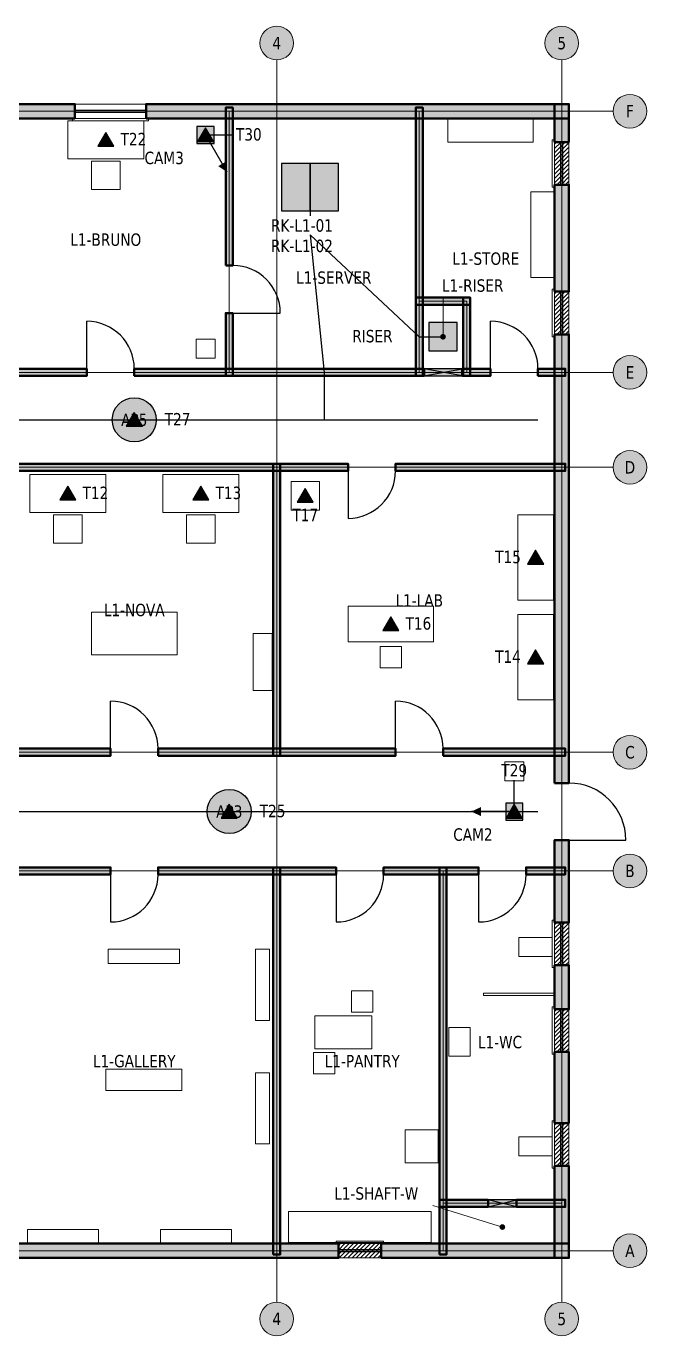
# Model space of a CAD drawing. Header units: millimetres. Extents: x -1791 to 33791, y -1791 to 25791.
# Drawn here: x 20725 to 33791, y -1791 to 25791 of the extents above; entities that cross this region are included whole.
import ezdxf
from ezdxf.enums import TextEntityAlignment as Align

# ---------------------------------------------------------------- set-up
doc = ezdxf.new("R2010")
doc.units = ezdxf.units.MM
doc.linetypes.add('CENTER', pattern=[5.08, 3.175, -0.635, 0.635, -0.635])
doc.linetypes.add('DASHED', pattern=[1.524, 1.27, -0.254])
for name, color, linetype, lineweight, true_color in [('A-ANNO-RMNM', 7, 'Continuous', 18, 0x22302a), ('A-DOOR', 7, 'Continuous', 25, 0x1f4d3a), ('A-FURN', 7, 'Continuous', 18, 0x8a8076), ('A-GLAZ', 7, 'Continuous', 18, 0x1f4d3a), ('A-GRID', 7, 'CENTER', 13, 0x8fa99b), ('A-GRID-IDEN', 7, 'Continuous', 18, 0x2f4238), ('A-WALL', 7, 'Continuous', 50, 0x1f4d3a)]:
    doc.layers.add(name, color=color, linetype=linetype, lineweight=lineweight, true_color=true_color)
doc.layers.add('A-AREA', color=7, linetype='Continuous', lineweight=13, true_color=0xa0b4aa, plot=False)
for name, color, linetype in [('ICT-AP', 7, 'Continuous'), ('ICT-CAM', 7, 'Continuous'), ('ICT-DEV-IDEN', 7, 'Continuous'), ('ICT-OUTL', 7, 'Continuous'), ('ICT-OUTL-IDEN', 7, 'Continuous'), ('ICT-RACK', 7, 'Continuous'), ('ICT-RISR', 7, 'Continuous'), ('ICT-TRAY', 7, 'Continuous')]:
    doc.layers.add(name, color=color, linetype=linetype)
doc.styles.add('KR-SANS', font='DejaVuSans.ttf', dxfattribs={"width": 0.8})

msp = doc.modelspace()

# ---------------------------------------------------------------- hatches: boundary and pattern name
at = {"layer": 'A-ANNO-RMNM', "true_color": 0x5a524b}
h = msp.add_hatch(color=251, dxfattribs=at)
h.dxf.hatch_style = 1
edge = h.paths.add_edge_path()
edge.add_arc((29500, 19250), 60, 0, 360)
h = msp.add_hatch(color=251, dxfattribs=at)
h.dxf.hatch_style = 1
edge = h.paths.add_edge_path()
edge.add_arc((30750, 500), 60, 0, 360)
at = {"layer": 'A-DOOR', "true_color": 0xffffff}
h = msp.add_hatch(color=7, dxfattribs=at)
h.dxf.hatch_style = 1
h.paths.add_polyline_path([(29100, 18425), (29900, 18425), (29900, 18575), (29100, 18575)])
h = msp.add_hatch(color=7, dxfattribs=at)
h.dxf.hatch_style = 1
h.paths.add_polyline_path([(30450, 925), (31050, 925), (31050, 1075), (30450, 1075)])
at = {"layer": 'A-GRID-IDEN', "true_color": 0xffffff}
h = msp.add_hatch(color=7, dxfattribs=at)
h.dxf.hatch_style = 1
edge = h.paths.add_edge_path()
edge.add_arc((26000, 25435), 355, 0, 360)
h = msp.add_hatch(color=7, dxfattribs=at)
h.dxf.hatch_style = 1
edge = h.paths.add_edge_path()
edge.add_arc((32000, 25435), 355, 0, 360)
h = msp.add_hatch(color=7, dxfattribs=at)
h.dxf.hatch_style = 1
edge = h.paths.add_edge_path()
edge.add_arc((33435, 24000), 355, 0, 360)
h = msp.add_hatch(color=7, dxfattribs=at)
h.dxf.hatch_style = 1
edge = h.paths.add_edge_path()
edge.add_arc((33435, 18500), 355, 0, 360)
h = msp.add_hatch(color=7, dxfattribs=at)
h.dxf.hatch_style = 1
edge = h.paths.add_edge_path()
edge.add_arc((33435, 16500), 355, 0, 360)
h = msp.add_hatch(color=7, dxfattribs=at)
h.dxf.hatch_style = 1
edge = h.paths.add_edge_path()
edge.add_arc((33435, 10500), 355, 0, 360)
h = msp.add_hatch(color=7, dxfattribs=at)
h.dxf.hatch_style = 1
edge = h.paths.add_edge_path()
edge.add_arc((33435, 8000), 355, 0, 360)
h = msp.add_hatch(color=7, dxfattribs=at)
h.dxf.hatch_style = 1
edge = h.paths.add_edge_path()
edge.add_arc((33435, 0), 355, 0, 360)
h = msp.add_hatch(color=7, dxfattribs=at)
h.dxf.hatch_style = 1
edge = h.paths.add_edge_path()
edge.add_arc((26000, -1435), 355, 0, 360)
h = msp.add_hatch(color=7, dxfattribs=at)
h.dxf.hatch_style = 1
edge = h.paths.add_edge_path()
edge.add_arc((32000, -1435), 355, 0, 360)
at = {"layer": 'A-WALL', "true_color": 0x6f8379}
h = msp.add_hatch(color=8, dxfattribs=at)
h.dxf.hatch_style = 1
h.paths.add_polyline_path([(19250, 23850), (21750, 23850), (21750, 24150), (19250, 24150)])
h = msp.add_hatch(color=8, dxfattribs=at)
h.dxf.hatch_style = 1
h.paths.add_polyline_path([(23250, 23850), (32150, 23850), (32150, 24150), (23250, 24150)])
at = {"layer": 'A-WALL', "true_color": 0x9aa9a1}
h = msp.add_hatch(color=253, dxfattribs=at)
h.dxf.hatch_style = 1
h.paths.add_polyline_path([(24925, 20750), (25075, 20750), (25075, 24075), (24925, 24075)])
h = msp.add_hatch(color=253, dxfattribs=at)
h.dxf.hatch_style = 1
h.paths.add_polyline_path([(28925, 18425), (29075, 18425), (29075, 24075), (28925, 24075)])
at = {"layer": 'A-WALL', "true_color": 0x6f8379}
h = msp.add_hatch(color=8, dxfattribs=at)
h.dxf.hatch_style = 1
h.paths.add_polyline_path([(31850, 23350), (32150, 23350), (32150, 24150), (31850, 24150)])
h = msp.add_hatch(color=8, dxfattribs=at)
h.dxf.hatch_style = 1
h.paths.add_polyline_path([(31850, 20200), (32150, 20200), (32150, 22450), (31850, 22450)])
at = {"layer": 'A-WALL', "true_color": 0x9aa9a1}
h = msp.add_hatch(color=253, dxfattribs=at)
h.dxf.hatch_style = 1
h.paths.add_polyline_path([(28925, 19925), (30075, 19925), (30075, 20075), (28925, 20075)])
h = msp.add_hatch(color=253, dxfattribs=at)
h.dxf.hatch_style = 1
h.paths.add_polyline_path([(29925, 18425), (30075, 18425), (30075, 20075), (29925, 20075)])
h = msp.add_hatch(color=253, dxfattribs=at)
h.dxf.hatch_style = 1
h.paths.add_polyline_path([(24925, 18425), (25075, 18425), (25075, 19750), (24925, 19750)])
at = {"layer": 'A-WALL', "true_color": 0x6f8379}
h = msp.add_hatch(color=8, dxfattribs=at)
h.dxf.hatch_style = 1
h.paths.add_polyline_path([(31850, 9850), (32150, 9850), (32150, 19300), (31850, 19300)])
at = {"layer": 'A-WALL', "true_color": 0x9aa9a1}
h = msp.add_hatch(color=253, dxfattribs=at)
h.dxf.hatch_style = 1
h.paths.add_polyline_path([(17500, 18425), (22000, 18425), (22000, 18575), (17500, 18575)])
h = msp.add_hatch(color=253, dxfattribs=at)
h.dxf.hatch_style = 1
h.paths.add_polyline_path([(23000, 18425), (29100, 18425), (29100, 18575), (23000, 18575)])
h = msp.add_hatch(color=253, dxfattribs=at)
h.dxf.hatch_style = 1
h.paths.add_polyline_path([(29900, 18425), (30500, 18425), (30500, 18575), (29900, 18575)])
h = msp.add_hatch(color=253, dxfattribs=at)
h.dxf.hatch_style = 1
h.paths.add_polyline_path([(31500, 18425), (32075, 18425), (32075, 18575), (31500, 18575)])
h = msp.add_hatch(color=253, dxfattribs=at)
h.dxf.hatch_style = 1
h.paths.add_polyline_path([(17850, 16425), (27500, 16425), (27500, 16575), (17850, 16575)])
h = msp.add_hatch(color=253, dxfattribs=at)
h.dxf.hatch_style = 1
h.paths.add_polyline_path([(25925, 10425), (26075, 10425), (26075, 16575), (25925, 16575)])
h = msp.add_hatch(color=253, dxfattribs=at)
h.dxf.hatch_style = 1
h.paths.add_polyline_path([(28500, 16425), (32075, 16425), (32075, 16575), (28500, 16575)])
h = msp.add_hatch(color=253, dxfattribs=at)
h.dxf.hatch_style = 1
h.paths.add_polyline_path([(19600, 10425), (22500, 10425), (22500, 10575), (19600, 10575)])
h = msp.add_hatch(color=253, dxfattribs=at)
h.dxf.hatch_style = 1
h.paths.add_polyline_path([(23500, 10425), (28500, 10425), (28500, 10575), (23500, 10575)])
h = msp.add_hatch(color=253, dxfattribs=at)
h.dxf.hatch_style = 1
h.paths.add_polyline_path([(29500, 10425), (32075, 10425), (32075, 10575), (29500, 10575)])
at = {"layer": 'A-WALL', "true_color": 0x6f8379}
h = msp.add_hatch(color=8, dxfattribs=at)
h.dxf.hatch_style = 1
h.paths.add_polyline_path([(31850, 6913), (32150, 6913), (32150, 8650), (31850, 8650)])
at = {"layer": 'A-WALL', "true_color": 0x9aa9a1}
h = msp.add_hatch(color=253, dxfattribs=at)
h.dxf.hatch_style = 1
h.paths.add_polyline_path([(18500, 7925), (22500, 7925), (22500, 8075), (18500, 8075)])
h = msp.add_hatch(color=253, dxfattribs=at)
h.dxf.hatch_style = 1
h.paths.add_polyline_path([(23500, 7925), (27250, 7925), (27250, 8075), (23500, 8075)])
h = msp.add_hatch(color=253, dxfattribs=at)
h.dxf.hatch_style = 1
h.paths.add_polyline_path([(25925, -75), (26075, -75), (26075, 8075), (25925, 8075)])
h = msp.add_hatch(color=253, dxfattribs=at)
h.dxf.hatch_style = 1
h.paths.add_polyline_path([(28250, 7925), (30250, 7925), (30250, 8075), (28250, 8075)])
h = msp.add_hatch(color=253, dxfattribs=at)
h.dxf.hatch_style = 1
h.paths.add_polyline_path([(29425, -75), (29575, -75), (29575, 8075), (29425, 8075)])
h = msp.add_hatch(color=253, dxfattribs=at)
h.dxf.hatch_style = 1
h.paths.add_polyline_path([(31250, 7925), (32075, 7925), (32075, 8075), (31250, 8075)])
at = {"layer": 'A-WALL', "true_color": 0x6f8379}
h = msp.add_hatch(color=8, dxfattribs=at)
h.dxf.hatch_style = 1
h.paths.add_polyline_path([(31850, 5088), (32150, 5088), (32150, 6013), (31850, 6013)])
h = msp.add_hatch(color=8, dxfattribs=at)
h.dxf.hatch_style = 1
h.paths.add_polyline_path([(31850, 2688), (32150, 2688), (32150, 4188), (31850, 4188)])
h = msp.add_hatch(color=8, dxfattribs=at)
h.dxf.hatch_style = 1
h.paths.add_polyline_path([(31850, -150), (32150, -150), (32150, 1788), (31850, 1788)])
at = {"layer": 'A-WALL', "true_color": 0x9aa9a1}
h = msp.add_hatch(color=253, dxfattribs=at)
h.dxf.hatch_style = 1
h.paths.add_polyline_path([(29425, 925), (30450, 925), (30450, 1075), (29425, 1075)])
h = msp.add_hatch(color=253, dxfattribs=at)
h.dxf.hatch_style = 1
h.paths.add_polyline_path([(31050, 925), (32075, 925), (32075, 1075), (31050, 1075)])
at = {"layer": 'A-WALL', "true_color": 0x6f8379}
h = msp.add_hatch(color=8, dxfattribs=at)
h.dxf.hatch_style = 1
h.paths.add_polyline_path([(17950, -150), (27300, -150), (27300, 150), (17950, 150)])
h = msp.add_hatch(color=8, dxfattribs=at)
h.dxf.hatch_style = 1
h.paths.add_polyline_path([(28200, -150), (32150, -150), (32150, 150), (28200, 150)])
at = {"layer": 'ICT-AP', "true_color": 0xffffff}
h = msp.add_hatch(color=7, dxfattribs=at)
h.dxf.hatch_style = 1
edge = h.paths.add_edge_path()
edge.add_arc((23000, 17500), 464, 0, 360)
h = msp.add_hatch(color=7, dxfattribs=at)
h.dxf.hatch_style = 1
edge = h.paths.add_edge_path()
edge.add_arc((25000, 9250), 464, 0, 360)
at = {"layer": 'ICT-CAM', "true_color": 0xffffff}
h = msp.add_hatch(color=7, dxfattribs=at)
h.dxf.hatch_style = 1
h.paths.add_polyline_path([(24320, 23320), (24680, 23320), (24680, 23680), (24320, 23680)])
at = {"layer": 'ICT-CAM', "true_color": 0xb5532f}
h = msp.add_hatch(color=15, dxfattribs=at)
h.dxf.hatch_style = 1
h.paths.add_polyline_path([(24950, 22721), (24934, 22940), (24768, 22844)])
at = {"layer": 'ICT-CAM', "true_color": 0xffffff}
h = msp.add_hatch(color=7, dxfattribs=at)
h.dxf.hatch_style = 1
h.paths.add_polyline_path([(30820, 9070), (31180, 9070), (31180, 9430), (30820, 9430)])
at = {"layer": 'ICT-CAM', "true_color": 0xb5532f}
h = msp.add_hatch(color=15, dxfattribs=at)
h.dxf.hatch_style = 1
h.paths.add_polyline_path([(30100, 9250), (30298, 9154), (30298, 9346)])
at = {"layer": 'ICT-OUTL', "true_color": 0xffffff}
h = msp.add_hatch(color=7, dxfattribs=at)
h.dxf.hatch_style = 1
h.paths.add_polyline_path([(22230, 23264), (22570, 23264), (22400, 23553)])
h = msp.add_hatch(color=7, dxfattribs=at)
h.dxf.hatch_style = 1
h.paths.add_polyline_path([(24330, 23364), (24670, 23364), (24500, 23653)])
h = msp.add_hatch(color=7, dxfattribs=at)
h.dxf.hatch_style = 1
h.paths.add_polyline_path([(22830, 17364), (23170, 17364), (23000, 17653)])
h = msp.add_hatch(color=7, dxfattribs=at)
h.dxf.hatch_style = 1
h.paths.add_polyline_path([(21430, 15814), (21770, 15814), (21600, 16103)])
h = msp.add_hatch(color=7, dxfattribs=at)
h.dxf.hatch_style = 1
h.paths.add_polyline_path([(24230, 15814), (24570, 15814), (24400, 16103)])
h = msp.add_hatch(color=7, dxfattribs=at)
h.dxf.hatch_style = 1
h.paths.add_polyline_path([(26430, 15764), (26770, 15764), (26600, 16053)])
h = msp.add_hatch(color=7, dxfattribs=at)
h.dxf.hatch_style = 1
h.paths.add_polyline_path([(31280, 14464), (31620, 14464), (31450, 14753)])
h = msp.add_hatch(color=7, dxfattribs=at)
h.dxf.hatch_style = 1
h.paths.add_polyline_path([(28230, 13064), (28570, 13064), (28400, 13353)])
h = msp.add_hatch(color=7, dxfattribs=at)
h.dxf.hatch_style = 1
h.paths.add_polyline_path([(31280, 12364), (31620, 12364), (31450, 12653)])
h = msp.add_hatch(color=7, dxfattribs=at)
h.dxf.hatch_style = 1
h.paths.add_polyline_path([(24830, 9114), (25170, 9114), (25000, 9403)])
h = msp.add_hatch(color=7, dxfattribs=at)
h.dxf.hatch_style = 1
h.paths.add_polyline_path([(30830, 9114), (31170, 9114), (31000, 9403)])
at = {"layer": 'ICT-RACK', "true_color": 0xcfe0d6}
h = msp.add_hatch(color=254, dxfattribs=at)
h.dxf.hatch_style = 1
h.paths.add_polyline_path([(26100, 21900), (26700, 21900), (26700, 22900), (26100, 22900)])
h = msp.add_hatch(color=254, dxfattribs=at)
h.dxf.hatch_style = 1
h.paths.add_polyline_path([(26700, 21900), (27300, 21900), (27300, 22900), (26700, 22900)])
at = {"layer": 'ICT-RISR', "true_color": 0xf3e6d6}
h = msp.add_hatch(color=254, dxfattribs=at)
h.dxf.hatch_style = 1
h.paths.add_polyline_path([(29200, 18950), (29800, 18950), (29800, 19550), (29200, 19550)])

# ---------------------------------------------------------------- linework, layer by layer
at = {"layer": 'A-ANNO-RMNM', "color": 251, "true_color": 0x5a524b}
for points in [[(29500, 19250), (29500, 20078)], [(30750, 500), (29286, 957)]]:
    msp.add_lwpolyline(points, dxfattribs=at)
at = {"layer": 'A-AREA', "color": 253, "true_color": 0xa0b4aa}
for points in [[(20000, 18500), (25000, 18500), (25000, 24000), (20000, 24000)], [(25000, 18500), (29000, 18500), (29000, 24000), (25000, 24000)], [(29000, 20000), (30000, 20000), (30000, 18500), (32000, 18500), (32000, 24000), (29000, 24000)], [(29000, 18500), (30000, 18500), (30000, 20000), (29000, 20000)], [(0, 16500), (32000, 16500), (32000, 18500), (0, 18500)], [(20000, 10500), (26000, 10500), (26000, 16500), (20000, 16500)], [(26000, 10500), (32000, 10500), (32000, 16500), (26000, 16500)], [(0, 8000), (32000, 8000), (32000, 10500), (0, 10500)], [(20000, 0), (26000, 0), (26000, 8000), (20000, 8000)], [(26000, 0), (29500, 0), (29500, 8000), (26000, 8000)], [(29500, 1000), (32000, 1000), (32000, 8000), (29500, 8000)], [(29500, 0), (32000, 0), (32000, 1000), (29500, 1000)]]:
    msp.add_lwpolyline(points, close=True, dxfattribs=at)
at = {"layer": 'A-DOOR', "color": 8, "true_color": 0x6f8379}
for points in [[(25075, 19750), (26075, 19750)], [(22000, 18575), (22000, 19575)], [(30500, 18575), (30500, 19575)], [(29100, 18425), (29900, 18575)], [(29900, 18425), (29100, 18575)], [(27500, 16425), (27500, 15425)], [(22500, 10575), (22500, 11575)], [(28500, 10575), (28500, 11575)], [(32150, 8650), (33350, 8650)], [(22500, 7925), (22500, 6925)], [(27250, 7925), (27250, 6925)], [(30250, 7925), (30250, 6925)], [(30450, 925), (31050, 1075)], [(31050, 925), (30450, 1075)]]:
    msp.add_lwpolyline(points, dxfattribs=at)
for points in [[(29100, 18425), (29900, 18425), (29900, 18575), (29100, 18575)], [(30450, 925), (31050, 925), (31050, 1075), (30450, 1075)]]:
    msp.add_lwpolyline(points, close=True, dxfattribs=at)
for centre, radius, start, end in [((25075, 19750), 1000, 0, 90), ((22000, 18575), 1000, 0, 90), ((30500, 18575), 1000, 0, 90), ((27500, 16425), 1000, 270, 0), ((22500, 10575), 1000, 0, 90), ((28500, 10575), 1000, 0, 90), ((32150, 8650), 1200, 0, 90), ((22500, 7925), 1000, 270, 0), ((27250, 7925), 1000, 270, 0), ((30250, 7925), 1000, 270, 0)]:
    msp.add_arc(centre, radius, start, end, dxfattribs=at)
at = {"layer": 'A-FURN', "color": 9, "true_color": 0xc2bbb3}
for points in [[(21600, 23000), (23200, 23000), (23200, 23800), (21600, 23800)], [(29600, 23350), (31400, 23350), (31400, 23850), (29600, 23850)], [(22700, 22950), (22100, 22950), (22100, 22350), (22700, 22350)], [(26100, 21900), (26700, 21900), (26700, 22900), (26100, 22900)], [(26700, 21900), (27300, 21900), (27300, 22900), (26700, 22900)], [(31350, 22300), (31350, 20500), (31850, 20500), (31850, 22300)], [(24300, 18800), (24700, 18800), (24700, 19200), (24300, 19200)], [(20800, 15550), (22400, 15550), (22400, 16350), (20800, 16350)], [(23600, 15550), (25200, 15550), (25200, 16350), (23600, 16350)], [(26300, 15600), (26900, 15600), (26900, 16200), (26300, 16200)], [(21900, 15500), (21300, 15500), (21300, 14900), (21900, 14900)], [(24700, 15500), (24100, 15500), (24100, 14900), (24700, 14900)], [(31075, 15500), (31075, 13700), (31825, 13700), (31825, 15500)], [(27500, 12825), (29300, 12825), (29300, 13575), (27500, 13575)], [(22100, 12550), (23900, 12550), (23900, 13450), (22100, 13450)], [(31075, 13400), (31075, 11600), (31825, 11600), (31825, 13400)], [(25500, 13000), (25500, 11800), (25900, 11800), (25900, 13000)], [(28625, 12725), (28175, 12725), (28175, 12275), (28625, 12275)], [(30800, 9900), (31200, 9900), (31200, 10300), (30800, 10300)], [(22450, 6050), (23950, 6050), (23950, 6350), (22450, 6350)], [(25550, 6350), (25550, 4850), (25850, 4850), (25850, 6350)], [(31100, 6600), (31100, 6200), (31800, 6200), (31800, 6600)], [(27575, 5025), (28025, 5025), (28025, 5475), (27575, 5475)], [(30350, 5375), (31850, 5375), (31850, 5425), (30350, 5425)], [(26800, 4250), (28000, 4250), (28000, 4950), (26800, 4950)], [(30075, 4100), (30075, 4700), (29625, 4700), (29625, 4100)], [(27225, 4175), (26775, 4175), (26775, 3725), (27225, 3725)], [(22400, 3375), (24000, 3375), (24000, 3825), (22400, 3825)], [(25550, 3750), (25550, 2250), (25850, 2250), (25850, 3750)], [(28700, 2550), (28700, 1850), (29400, 1850), (29400, 2550)], [(31100, 2400), (31100, 2000), (31800, 2000), (31800, 2400)], [(29250, 825), (26250, 825), (26250, 175), (29250, 175)], [(22250, 450), (20750, 450), (20750, 150), (22250, 150)], [(25050, 450), (23550, 450), (23550, 150), (25050, 150)]]:
    msp.add_lwpolyline(points, close=True, dxfattribs=at)
at = {"layer": 'A-GLAZ', "color": 8, "true_color": 0x6f8379}
for points in [[(21750, 24150), (23250, 24150)], [(21750, 24025), (23250, 24025)], [(21700, 23850), (21700, 23800), (23300, 23800), (23300, 23850)], [(21750, 23975), (23250, 23975)], [(21750, 23850), (23250, 23850)], [(31850, 22400), (31800, 22400), (31800, 23400), (31850, 23400)], [(31850, 22450), (31850, 23350)], [(31850, 23305), (31895, 23350)], [(31850, 23215), (31985, 23350)], [(31850, 23125), (32075, 23350)], [(31850, 23035), (32150, 23335)], [(31850, 22945), (32150, 23245)], [(31975, 22450), (31975, 23350)], [(32025, 22450), (32025, 23350)], [(32150, 22450), (32150, 23350)], [(31850, 22855), (32150, 23155)], [(31850, 22765), (32150, 23065)], [(31850, 22675), (32150, 22975)], [(31850, 22585), (32150, 22885)], [(31850, 22495), (32150, 22795)], [(31895, 22450), (32150, 22705)], [(31985, 22450), (32150, 22615)], [(32075, 22450), (32150, 22525)], [(31850, 19250), (31800, 19250), (31800, 20250), (31850, 20250)], [(31850, 19300), (31850, 20200)], [(31850, 20155), (31895, 20200)], [(31850, 20065), (31985, 20200)], [(31850, 19975), (32075, 20200)], [(31850, 19885), (32150, 20185)], [(31975, 19300), (31975, 20200)], [(32025, 19300), (32025, 20200)], [(32150, 19300), (32150, 20200)], [(31850, 19795), (32150, 20095)], [(31850, 19705), (32150, 20005)], [(31850, 19615), (32150, 19915)], [(31850, 19525), (32150, 19825)], [(31850, 19435), (32150, 19735)], [(31850, 19345), (32150, 19645)], [(31895, 19300), (32150, 19555)], [(31985, 19300), (32150, 19465)], [(32075, 19300), (32150, 19375)], [(31850, 5963), (31800, 5963), (31800, 6963), (31850, 6963)], [(31850, 6013), (31850, 6913)], [(31850, 6868), (31895, 6913)], [(31850, 6778), (31985, 6913)], [(31850, 6688), (32075, 6913)], [(31850, 6598), (32150, 6898)], [(31975, 6013), (31975, 6913)], [(32025, 6013), (32025, 6913)], [(32150, 6013), (32150, 6913)], [(31850, 6508), (32150, 6808)], [(31850, 6418), (32150, 6718)], [(31850, 6328), (32150, 6628)], [(31850, 6238), (32150, 6538)], [(31850, 6148), (32150, 6448)], [(31850, 6058), (32150, 6358)], [(31895, 6013), (32150, 6268)], [(31985, 6013), (32150, 6178)], [(32075, 6013), (32150, 6088)], [(31850, 4138), (31800, 4138), (31800, 5138), (31850, 5138)], [(31850, 4188), (31850, 5088)], [(31850, 5043), (31895, 5088)], [(31850, 4953), (31985, 5088)], [(31850, 4863), (32075, 5088)], [(31850, 4773), (32150, 5073)], [(31850, 4683), (32150, 4983)], [(31975, 4188), (31975, 5088)], [(32025, 4188), (32025, 5088)], [(32150, 4188), (32150, 5088)], [(31850, 4593), (32150, 4893)], [(31850, 4503), (32150, 4803)], [(31850, 4413), (32150, 4713)], [(31850, 4323), (32150, 4623)], [(31850, 4233), (32150, 4533)], [(31895, 4188), (32150, 4443)], [(31985, 4188), (32150, 4353)], [(32075, 4188), (32150, 4263)], [(31850, 1738), (31800, 1738), (31800, 2738), (31850, 2738)], [(31850, 1788), (31850, 2688)], [(31850, 2643), (31895, 2688)], [(31850, 2553), (31985, 2688)], [(31850, 2463), (32075, 2688)], [(31850, 2373), (32150, 2673)], [(31850, 2283), (32150, 2583)], [(31850, 2193), (32150, 2493)], [(31975, 1788), (31975, 2688)], [(32025, 1788), (32025, 2688)], [(32150, 1788), (32150, 2688)], [(31850, 2103), (32150, 2403)], [(31850, 2013), (32150, 2313)], [(31850, 1923), (32150, 2223)], [(31850, 1833), (32150, 2133)], [(31895, 1788), (32150, 2043)], [(31985, 1788), (32150, 1953)], [(32075, 1788), (32150, 1863)], [(27250, 150), (27250, 200), (28250, 200), (28250, 150)], [(27300, 150), (28200, 150)], [(27300, 105), (27345, 150)], [(27300, 15), (27435, 150)], [(27300, -75), (27525, 150)], [(27300, 25), (28200, 25)], [(27315, -150), (27615, 150)], [(27405, -150), (27705, 150)], [(27495, -150), (27795, 150)], [(27585, -150), (27885, 150)], [(27675, -150), (27975, 150)], [(27765, -150), (28065, 150)], [(27855, -150), (28155, 150)], [(27945, -150), (28200, 105)], [(28035, -150), (28200, 15)], [(27300, -25), (28200, -25)], [(27300, -150), (28200, -150)], [(28125, -150), (28200, -75)]]:
    msp.add_lwpolyline(points, dxfattribs=at)
at = {"layer": 'A-GRID', "color": 253, "linetype": 'DASHED', "ltscale": 17.638889, "true_color": 0x8fa99b}
for points in [[(26000, -1080), (26000, 25080)], [(32000, -1080), (32000, 25080)], [(-1080, 24000), (33080, 24000)], [(-1080, 18500), (33080, 18500)], [(-1080, 16500), (33080, 16500)], [(-1080, 10500), (33080, 10500)], [(-1080, 8000), (33080, 8000)], [(-1080, 0), (33080, 0)]]:
    msp.add_lwpolyline(points, dxfattribs=at)
at = {"layer": 'A-GRID-IDEN', "color": 119, "true_color": 0x2f4238}
for centre in [(26000, 25435), (32000, 25435), (33435, 24000), (33435, 18500), (33435, 16500), (33435, 10500), (33435, 8000), (33435, 0), (26000, -1435), (32000, -1435)]:
    msp.add_circle(centre, 355, dxfattribs=at)
at = {"layer": 'A-WALL', "color": 8, "true_color": 0x6f8379}
for points in [[(19250, 23850), (21750, 23850), (21750, 24150), (19250, 24150)], [(23250, 23850), (32150, 23850), (32150, 24150), (23250, 24150)], [(31850, 23350), (32150, 23350), (32150, 24150), (31850, 24150)], [(31850, 20200), (32150, 20200), (32150, 22450), (31850, 22450)], [(31850, 9850), (32150, 9850), (32150, 19300), (31850, 19300)], [(31850, 6913), (32150, 6913), (32150, 8650), (31850, 8650)], [(31850, 5088), (32150, 5088), (32150, 6013), (31850, 6013)], [(31850, 2688), (32150, 2688), (32150, 4188), (31850, 4188)], [(31850, -150), (32150, -150), (32150, 1788), (31850, 1788)], [(17950, -150), (27300, -150), (27300, 150), (17950, 150)], [(28200, -150), (32150, -150), (32150, 150), (28200, 150)]]:
    msp.add_lwpolyline(points, close=True, dxfattribs=at)
at = {"layer": 'A-WALL', "color": 253, "true_color": 0x9aa9a1}
for points in [[(24925, 20750), (25075, 20750), (25075, 24075), (24925, 24075)], [(28925, 18425), (29075, 18425), (29075, 24075), (28925, 24075)], [(28925, 19925), (30075, 19925), (30075, 20075), (28925, 20075)], [(29925, 18425), (30075, 18425), (30075, 20075), (29925, 20075)], [(24925, 18425), (25075, 18425), (25075, 19750), (24925, 19750)], [(17500, 18425), (22000, 18425), (22000, 18575), (17500, 18575)], [(23000, 18425), (29100, 18425), (29100, 18575), (23000, 18575)], [(29900, 18425), (30500, 18425), (30500, 18575), (29900, 18575)], [(31500, 18425), (32075, 18425), (32075, 18575), (31500, 18575)], [(17850, 16425), (27500, 16425), (27500, 16575), (17850, 16575)], [(25925, 10425), (26075, 10425), (26075, 16575), (25925, 16575)], [(28500, 16425), (32075, 16425), (32075, 16575), (28500, 16575)], [(19600, 10425), (22500, 10425), (22500, 10575), (19600, 10575)], [(23500, 10425), (28500, 10425), (28500, 10575), (23500, 10575)], [(29500, 10425), (32075, 10425), (32075, 10575), (29500, 10575)], [(18500, 7925), (22500, 7925), (22500, 8075), (18500, 8075)], [(23500, 7925), (27250, 7925), (27250, 8075), (23500, 8075)], [(25925, -75), (26075, -75), (26075, 8075), (25925, 8075)], [(28250, 7925), (30250, 7925), (30250, 8075), (28250, 8075)], [(29425, -75), (29575, -75), (29575, 8075), (29425, 8075)], [(31250, 7925), (32075, 7925), (32075, 8075), (31250, 8075)], [(29425, 925), (30450, 925), (30450, 1075), (29425, 1075)], [(31050, 925), (32075, 925), (32075, 1075), (31050, 1075)]]:
    msp.add_lwpolyline(points, close=True, dxfattribs=at)
at = {"layer": 'ICT-AP', "color": 119, "true_color": 0x1f4d3a}
for centre in [(23000, 17500), (25000, 9250)]:
    msp.add_circle(centre, 464, dxfattribs=at)
at = {"layer": 'ICT-CAM', "color": 15, "true_color": 0xb5532f}
for points in [[(24320, 23320), (24680, 23320), (24680, 23680), (24320, 23680)], [(30820, 9070), (31180, 9070), (31180, 9430), (30820, 9430)]]:
    msp.add_lwpolyline(points, close=True, dxfattribs=at)
for points in [[(24500, 23500), (24950, 22721)], [(31000, 9250), (30100, 9250)]]:
    msp.add_lwpolyline(points, dxfattribs=at)
at = {"layer": 'ICT-OUTL', "color": 119, "true_color": 0x1f4d3a}
for points in [[(22230, 23264), (22570, 23264), (22400, 23553)], [(24330, 23364), (24670, 23364), (24500, 23653)], [(22830, 17364), (23170, 17364), (23000, 17653)], [(21430, 15814), (21770, 15814), (21600, 16103)], [(24230, 15814), (24570, 15814), (24400, 16103)], [(26430, 15764), (26770, 15764), (26600, 16053)], [(31280, 14464), (31620, 14464), (31450, 14753)], [(28230, 13064), (28570, 13064), (28400, 13353)], [(31280, 12364), (31620, 12364), (31450, 12653)], [(24830, 9114), (25170, 9114), (25000, 9403)], [(30830, 9114), (31170, 9114), (31000, 9403)]]:
    msp.add_lwpolyline(points, close=True, dxfattribs=at)
at = {"layer": 'ICT-OUTL-IDEN', "color": 250, "true_color": 0x22302a}
for points in [[(24500, 23500), (25050, 23500)], [(23000, 17500), (23550, 17500)], [(31000, 9250), (31000, 9910)], [(25000, 9250), (25550, 9250)]]:
    msp.add_lwpolyline(points, dxfattribs=at)
at = {"layer": 'ICT-RACK', "color": 119, "true_color": 0x1f4d3a}
for points in [[(26100, 21900), (26700, 21900), (26700, 22900), (26100, 22900)], [(26700, 21900), (27300, 21900), (27300, 22900), (26700, 22900)]]:
    msp.add_lwpolyline(points, close=True, dxfattribs=at)
msp.add_lwpolyline([(26700, 22400), (26700, 21800)], dxfattribs=at)
at = {"layer": 'ICT-RISR', "color": 37, "true_color": 0x8a5a2b}
msp.add_lwpolyline([(29200, 18950), (29800, 18950), (29800, 19550), (29200, 19550)], close=True, dxfattribs=at)
at = {"layer": 'ICT-TRAY', "color": 37, "true_color": 0x8a5a2b}
for points in [[(26700, 21400), (27000, 18500)], [(26700, 21400), (29000, 19250)], [(29000, 19250), (29500, 19250)], [(27000, 18500), (27000, 17500)], [(500, 17500), (31500, 17500)], [(500, 9250), (31500, 9250)]]:
    msp.add_lwpolyline(points, dxfattribs=at)
at = {"layer": 'ICT-TRAY', "color": 37, "linetype": 'DASHED', "ltscale": 17.638889, "true_color": 0x8a5a2b}
for points in [[(500, 17500), (31500, 17500)], [(500, 9250), (31500, 9250)]]:
    msp.add_lwpolyline(points, dxfattribs=at)

# ---------------------------------------------------------------- texts
at = {"layer": 'A-ANNO-RMNM', "color": 251, "true_color": 0x5a524b, "style": 'KR-SANS', "width": 0.8}
for s, p in [('L1-BRUNO', (22400, 21165)), ('L1-STORE', (30400, 20765)), ('L1-SERVER', (27200, 20365)), ('L1-RISER', (30125, 20198)), ('L1-LAB', (29000, 13565)), ('L1-NOVA', (23000, 13365)), ('L1-WC', (30700, 4265)), ('L1-GALLERY', (23000, 3865)), ('L1-PANTRY', (27800, 3865)), ('L1-SHAFT-W', (28094, 1077))]:
    msp.add_text(s, height=261.8, dxfattribs=at).set_placement(p, align=Align.CENTER)
at = {"layer": 'A-GRID-IDEN', "color": 250, "true_color": 0x22302a, "style": 'KR-SANS', "width": 0.8}
for s, p in [('4', (26000, 25304)), ('5', (32000, 25304)), ('F', (33435, 23869)), ('E', (33435, 18369)), ('D', (33435, 16369)), ('C', (33435, 10369)), ('B', (33435, 7869)), ('A', (33435, -131)), ('4', (26000, -1566)), ('5', (32000, -1566))]:
    msp.add_text(s, height=262, dxfattribs=at).set_placement(p, align=Align.CENTER)
at = {"layer": 'ICT-AP', "color": 119, "true_color": 0x1f4d3a, "style": 'KR-SANS', "width": 0.8}
for s, p in [('AP5', (23000, 17369)), ('AP3', (25000, 9119))]:
    msp.add_text(s, height=261.8, dxfattribs=at).set_placement(p, align=Align.CENTER)
at = {"layer": 'ICT-DEV-IDEN', "color": 15, "true_color": 0xb5532f, "style": 'KR-SANS', "width": 0.8}
for s, p in [('CAM3', (23630, 22886)), ('CAM2', (30130, 8636))]:
    msp.add_text(s, height=261.8, dxfattribs=at).set_placement(p, align=Align.CENTER)
at = {"layer": 'ICT-OUTL-IDEN', "color": 250, "true_color": 0x22302a, "style": 'KR-SANS', "width": 0.8}
for s, p in [('T22', (22982, 23282)), ('T30', (25412, 23382)), ('T27', (23912, 17382)), ('T12', (22182, 15832)), ('T13', (24982, 15832)), ('T17', (26600, 15366)), ('T15', (30868, 14482)), ('T16', (28982, 13082)), ('T14', (30868, 12382)), ('T29', (31000, 9989)), ('T25', (25912, 9132))]:
    msp.add_text(s, height=261.8, dxfattribs=at).set_placement(p, align=Align.CENTER)
at = {"layer": 'ICT-RACK', "color": 119, "true_color": 0x1f4d3a, "style": 'KR-SANS', "width": 0.8}
for s, p in [('RK-L1-01', (25879, 21463)), ('RK-L1-02', (25879, 21033))]:
    msp.add_text(s, height=261.8, dxfattribs=at).set_placement(p)
at = {"layer": 'ICT-RISR', "color": 37, "true_color": 0x8a5a2b, "style": 'KR-SANS', "width": 0.8}
msp.add_text('RISER', height=261.8, dxfattribs=at).set_placement((28014, 19132), align=Align.CENTER)

doc.saveas('drawing.dxf')
